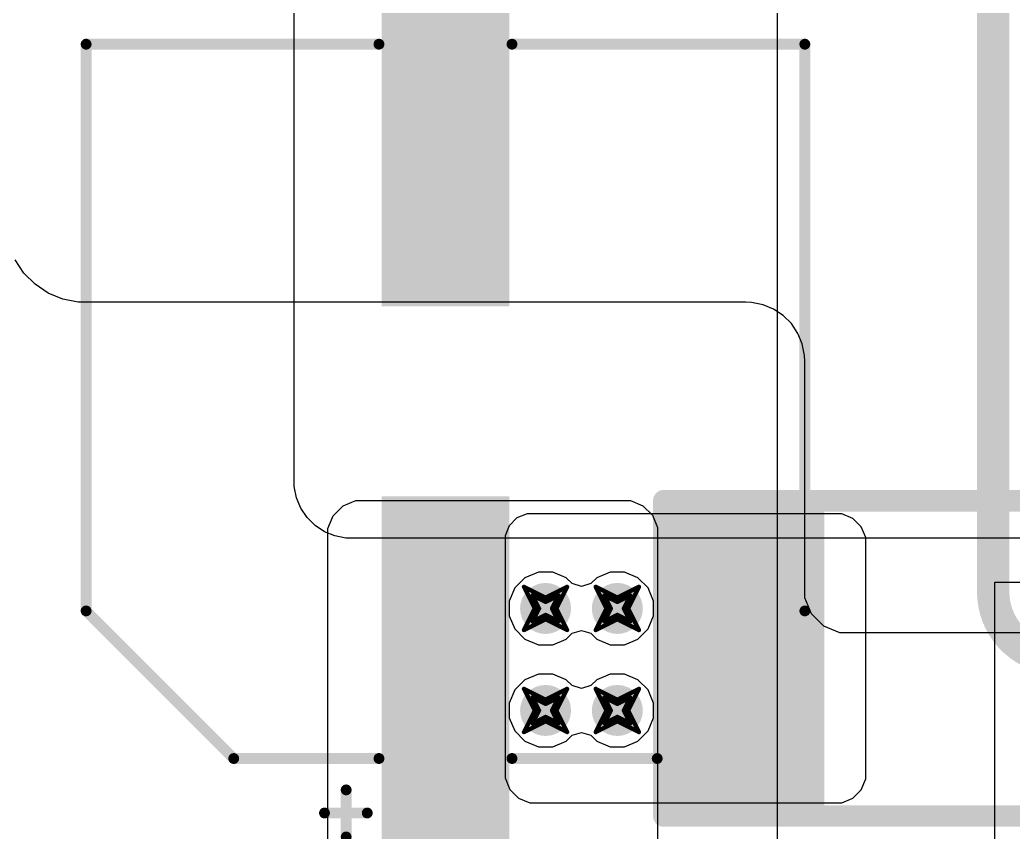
# Model space of a CAD drawing. Header units: inches. Extents: x -2 to 5376, y -4 to 5426.
# Drawn here: x 97.49 to 109.18, y 9.26 to 18.82 of the extents above; entities that cross this region are included whole.
import ezdxf

# ---------------------------------------------------------------- set-up
doc = ezdxf.new("R2010")
doc.units = ezdxf.units.IN
for name, color, linetype in [('Bottom Layer', 5, 'Continuous'), ('Bottom Overlay', 54, 'Continuous'), ('Bottom Paste', 16, 'Continuous'), ('Bottom Solder', 6, 'Continuous'), ('Drill Drawing', 1, 'Continuous'), ('Layer 1', 16, 'Continuous'), ('Layer 2', 76, 'Continuous'), ('Top Layer', 1, 'Continuous'), ('Top Overlay', 2, 'Continuous'), ('Top Paste', 8, 'Continuous'), ('Top Solder', 216, 'Continuous'), ('Via Holes', 16, 'Continuous')]:
    doc.layers.add(name, color=color, linetype=linetype)

# ---------------------------------------------------------------- blocks, each defined once
blk = doc.blocks.new('UD2C100M0810_129')
at = {"layer": 'Top Layer'}
for points in [[(-5.367, 0.7), (-1.167, 0.7), (-1.167, -0.7), (-5.367, -0.7)], [(1.167, 0.7), (5.367, 0.7), (5.367, -0.7), (1.167, -0.7)]]:
    blk.add_hatch(color=1, dxfattribs=at).paths.add_polyline_path(points)
at = {"layer": 'Top Paste'}
for points in [[(-5.367, 0.7), (-1.167, 0.7), (-1.167, -0.7), (-5.367, -0.7)], [(1.167, 0.7), (5.367, 0.7), (5.367, -0.7), (1.167, -0.7)]]:
    blk.add_hatch(color=8, dxfattribs=at).paths.add_polyline_path(points)
at = {"layer": 'Top Solder'}
for points in [[(-5.418, 0.751), (-1.116, 0.751), (-1.116, -0.751), (-5.418, -0.751)], [(1.116, 0.751), (5.418, 0.751), (5.418, -0.751), (1.116, -0.751)]]:
    blk.add_hatch(color=216, dxfattribs=at).paths.add_polyline_path(points)
at = {"layer": 'Top Overlay'}
for points in [[(-2.465, 4.226, 0.127, 0.127, 0), (-4.201, 2.49, 0.127, 0.127, 0)], [(-2.465, 4.226, 0.127, 0.127, 0), (4.201, 4.226, 0.127, 0.127, 0)], [(4.201, 4.226, 0.127, 0.127, 0), (4.201, 0.782, 0.127, 0.127, 0)], [(-4.201, 2.49, 0.127, 0.127, 0), (-4.201, 0.782, 0.127, 0.127, 0)], [(-4.842, 1.423, 0.127, 0.127, 0), (-4.842, 0.92, 0.127, 0.127, 0)], [(-5.123, 1.168, 0.127, 0.127, 0), (-4.57, 1.168, 0.127, 0.127, 0)], [(-4.201, -0.782, 0.127, 0.127, 0), (-4.201, -2.49, 0.127, 0.127, 0)], [(4.201, -0.782, 0.127, 0.127, 0), (4.201, -4.226, 0.127, 0.127, 0)], [(-4.201, -2.49, 0.127, 0.127, 0), (-2.465, -4.226, 0.127, 0.127, 0)], [(-2.465, -4.226, 0.127, 0.127, 0), (4.201, -4.226, 0.127, 0.127, 0)]]:
    blk.add_lwpolyline(points, format="xyseb", dxfattribs=at)
for points in [[(-2.497, 4.226, 0.0635, 0.0635, 1), (-2.433, 4.226, 0.0635, 0.0635, 1)], [(-2.497, 4.226, 0.0635, 0.0635, 1), (-2.433, 4.226, 0.0635, 0.0635, 1)], [(4.169, 4.226, 0.0635, 0.0635, 1), (4.233, 4.226, 0.0635, 0.0635, 1)], [(4.169, 4.226, 0.0635, 0.0635, 1), (4.233, 4.226, 0.0635, 0.0635, 1)], [(-4.233, 2.49, 0.0635, 0.0635, 1), (-4.169, 2.49, 0.0635, 0.0635, 1)], [(-4.233, 2.49, 0.0635, 0.0635, 1), (-4.169, 2.49, 0.0635, 0.0635, 1)], [(-4.874, 1.423, 0.0635, 0.0635, 1), (-4.81, 1.423, 0.0635, 0.0635, 1)], [(-5.155, 1.168, 0.0635, 0.0635, 1), (-5.092, 1.168, 0.0635, 0.0635, 1)], [(-4.602, 1.168, 0.0635, 0.0635, 1), (-4.538, 1.168, 0.0635, 0.0635, 1)], [(-4.874, 0.92, 0.0635, 0.0635, 1), (-4.81, 0.92, 0.0635, 0.0635, 1)], [(-4.233, 0.782, 0.0635, 0.0635, 1), (-4.169, 0.782, 0.0635, 0.0635, 1)], [(4.169, 0.782, 0.0635, 0.0635, 1), (4.233, 0.782, 0.0635, 0.0635, 1)], [(-4.233, -0.782, 0.0635, 0.0635, 1), (-4.169, -0.782, 0.0635, 0.0635, 1)], [(4.169, -0.782, 0.0635, 0.0635, 1), (4.233, -0.782, 0.0635, 0.0635, 1)], [(-4.233, -2.49, 0.0635, 0.0635, 1), (-4.169, -2.49, 0.0635, 0.0635, 1)], [(-4.233, -2.49, 0.0635, 0.0635, 1), (-4.169, -2.49, 0.0635, 0.0635, 1)], [(-2.497, -4.226, 0.0635, 0.0635, 1), (-2.433, -4.226, 0.0635, 0.0635, 1)], [(-2.497, -4.226, 0.0635, 0.0635, 1), (-2.433, -4.226, 0.0635, 0.0635, 1)], [(4.169, -4.226, 0.0635, 0.0635, 1), (4.233, -4.226, 0.0635, 0.0635, 1)], [(4.169, -4.226, 0.0635, 0.0635, 1), (4.233, -4.226, 0.0635, 0.0635, 1)]]:
    blk.add_lwpolyline(points, format="xyseb", close=True, dxfattribs=at)
blk = doc.blocks.new('RES_2512_B_155')
at = {"layer": 'Bottom Layer'}
for points in [[(-4.05, 1.7), (-2.45, 1.7), (-2.45, -1.7), (-4.05, -1.7)], [(2.45, 1.7), (4.05, 1.7), (4.05, -1.7), (2.45, -1.7)]]:
    blk.add_hatch(color=5, dxfattribs=at).paths.add_polyline_path(points)
at = {"layer": 'Bottom Paste'}
for points in [[(-4.05, 1.7), (-2.45, 1.7), (-2.45, -1.7), (-4.05, -1.7)], [(2.45, 1.7), (4.05, 1.7), (4.05, -1.7), (2.45, -1.7)]]:
    blk.add_hatch(color=16, dxfattribs=at).paths.add_polyline_path(points)
at = {"layer": 'Bottom Solder'}
for points in [[(-4.152, 1.802), (-2.348, 1.802), (-2.348, -1.802), (-4.152, -1.802)], [(2.348, 1.802), (4.152, 1.802), (4.152, -1.802), (2.348, -1.802)]]:
    blk.add_hatch(color=6, dxfattribs=at).paths.add_polyline_path(points)
at = {"layer": 'Bottom Overlay'}
for points in [[(4.237, 1.854, 0.254, 0.254, 0), (-4.242, 1.854, 0.254, 0.254, 0)], [(-4.242, 1.854, 0.254, 0.254, 0), (-4.242, -1.854, 0.254, 0.254, 0)], [(4.237, 1.854, 0.254, 0.254, 0), (4.237, -1.854, 0.254, 0.254, 0)], [(4.237, -1.854, 0.254, 0.254, 0), (-4.242, -1.854, 0.254, 0.254, 0)]]:
    blk.add_lwpolyline(points, format="xyseb", dxfattribs=at)
for points in [[(-4.305, 1.854, 0.127, 0.127, 1), (-4.178, 1.854, 0.127, 0.127, 1)], [(-4.305, 1.854, 0.127, 0.127, 1), (-4.178, 1.854, 0.127, 0.127, 1)], [(4.173, 1.854, 0.127, 0.127, 1), (4.3, 1.854, 0.127, 0.127, 1)], [(4.173, 1.854, 0.127, 0.127, 1), (4.3, 1.854, 0.127, 0.127, 1)], [(-4.305, -1.854, 0.127, 0.127, 1), (-4.178, -1.854, 0.127, 0.127, 1)], [(-4.305, -1.854, 0.127, 0.127, 1), (-4.178, -1.854, 0.127, 0.127, 1)], [(4.173, -1.854, 0.127, 0.127, 1), (4.3, -1.854, 0.127, 0.127, 1)], [(4.173, -1.854, 0.127, 0.127, 1), (4.3, -1.854, 0.127, 0.127, 1)]]:
    blk.add_lwpolyline(points, format="xyseb", close=True, dxfattribs=at)

msp = doc.modelspace()

# ---------------------------------------------------------------- hatches: boundary and pattern name
at = {"layer": 'Bottom Layer'}
h = msp.add_hatch(color=5, dxfattribs=at)
edge = h.paths.add_edge_path()
edge.add_arc((103.677, 11.893), 0.3, 0, 360)
h = msp.add_hatch(color=5, dxfattribs=at)
edge = h.paths.add_edge_path()
edge.add_arc((104.521, 11.893), 0.3, 0, 360)
h = msp.add_hatch(color=5, dxfattribs=at)
edge = h.paths.add_edge_path()
edge.add_arc((103.677, 10.693), 0.3, 0, 360)
h = msp.add_hatch(color=5, dxfattribs=at)
edge = h.paths.add_edge_path()
edge.add_arc((104.521, 10.693), 0.3, 0, 360)
at = {"layer": 'Layer 1'}
h = msp.add_hatch(color=16, dxfattribs=at)
edge = h.paths.add_edge_path()
edge.add_arc((103.677, 11.893), 0.3, 0, 360)
h = msp.add_hatch(color=16, dxfattribs=at)
edge = h.paths.add_edge_path()
edge.add_arc((104.521, 11.893), 0.3, 0, 360)
h = msp.add_hatch(color=16, dxfattribs=at)
edge = h.paths.add_edge_path()
edge.add_arc((103.677, 10.693), 0.3, 0, 360)
h = msp.add_hatch(color=16, dxfattribs=at)
edge = h.paths.add_edge_path()
edge.add_arc((104.521, 10.693), 0.3, 0, 360)
at = {"layer": 'Layer 2'}
h = msp.add_hatch(color=76, dxfattribs=at)
edge = h.paths.add_edge_path()
edge.add_arc((103.677, 11.893), 0.3, 0, 360)
h = msp.add_hatch(color=76, dxfattribs=at)
edge = h.paths.add_edge_path()
edge.add_arc((104.521, 11.893), 0.3, 0, 360)
h = msp.add_hatch(color=76, dxfattribs=at)
edge = h.paths.add_edge_path()
edge.add_arc((103.677, 10.693), 0.3, 0, 360)
h = msp.add_hatch(color=76, dxfattribs=at)
edge = h.paths.add_edge_path()
edge.add_arc((104.521, 10.693), 0.3, 0, 360)
at = {"layer": 'Top Layer'}
h = msp.add_hatch(color=1, dxfattribs=at)
edge = h.paths.add_edge_path()
edge.add_arc((103.677, 11.893), 0.3, 0, 360)
h = msp.add_hatch(color=1, dxfattribs=at)
edge = h.paths.add_edge_path()
edge.add_arc((104.521, 11.893), 0.3, 0, 360)
h = msp.add_hatch(color=1, dxfattribs=at)
edge = h.paths.add_edge_path()
edge.add_arc((103.677, 10.693), 0.3, 0, 360)
h = msp.add_hatch(color=1, dxfattribs=at)
edge = h.paths.add_edge_path()
edge.add_arc((104.521, 10.693), 0.3, 0, 360)
at = {"layer": 'Via Holes'}
h = msp.add_hatch(color=7, dxfattribs=at)
edge = h.paths.add_edge_path()
edge.add_arc((103.677, 11.893), 0.15, 0, 360)
h = msp.add_hatch(color=7, dxfattribs=at)
edge = h.paths.add_edge_path()
edge.add_arc((104.521, 11.893), 0.15, 0, 360)
h = msp.add_hatch(color=7, dxfattribs=at)
edge = h.paths.add_edge_path()
edge.add_arc((103.677, 10.693), 0.15, 0, 360)
h = msp.add_hatch(color=7, dxfattribs=at)
edge = h.paths.add_edge_path()
edge.add_arc((104.521, 10.693), 0.15, 0, 360)

# ---------------------------------------------------------------- linework, layer by layer
at = {"layer": 'Bottom Layer'}
for p, q in [((103.459, 13.006), (103.34, 12.957)), ((103.523, 13.006), (103.459, 13.006)), ((107.093, 13.006), (103.523, 13.006)), ((107.093, 13.006), (107.093, 13.006)), ((107.162, 13.006), (107.093, 13.006)), ((107.291, 12.953), (107.162, 13.006)), ((103.249, 12.866), (103.2, 12.747)), ((103.34, 12.957), (103.249, 12.866)), ((107.389, 12.855), (107.291, 12.953)), ((107.442, 12.727), (107.389, 12.855)), ((103.2, 12.747), (103.2, 12.683)), ((103.2, 12.683), (103.2, 12.683)), ((103.2, 12.683), (103.2, 9.972)), ((107.442, 12.657), (107.442, 12.727)), ((107.442, 9.957), (107.442, 12.657)), ((103.2, 9.972), (103.2, 9.899)), ((107.442, 9.887), (107.442, 9.957)), ((107.442, 9.957), (107.442, 9.957)), ((103.2, 9.899), (103.256, 9.765)), ((107.389, 9.758), (107.442, 9.887)), ((103.256, 9.765), (103.358, 9.662)), ((107.29, 9.66), (107.389, 9.758)), ((103.358, 9.662), (103.493, 9.606)), ((103.493, 9.606), (103.565, 9.606)), ((103.565, 9.606), (103.565, 9.606)), ((103.565, 9.606), (107.092, 9.606)), ((107.092, 9.606), (107.161, 9.606)), ((107.161, 9.606), (107.29, 9.66))]:
    msp.add_line(p, q, dxfattribs=at)
for points in [[(108.941, 12.087, 0.381, 0.381, 0), (108.941, 27.895, 0.381, 0.381, 0)], [(109.722, 11.306, 0.381, 0.381, -0.414214), (108.941, 12.087, 0.381, 0.381, 0)]]:
    msp.add_lwpolyline(points, format="xyseb", dxfattribs=at)
msp.add_lwpolyline([(108.845, 12.087, 0.191, 0.191, 1), (109.036, 12.087, 0.191, 0.191, 1)], format="xyseb", close=True, dxfattribs=at)
msp.add_lwpolyline([(108.845, 12.087, 0.191, 0.191, 1), (109.036, 12.087, 0.191, 0.191, 1)], format="xyseb", close=True, dxfattribs=at)
at = {"layer": 'Drill Drawing'}
for points in [[(103.423, 12.147, 0.0508, 0.0508, 0), (103.677, 12.02, 0.0508, 0.0508, 0)], [(103.423, 12.147, 0.0508, 0.0508, 0), (103.55, 11.893, 0.0508, 0.0508, 0)], [(103.677, 12.02, 0.0508, 0.0508, 0), (103.931, 12.147, 0.0508, 0.0508, 0)], [(103.804, 11.893, 0.0508, 0.0508, 0), (103.931, 12.147, 0.0508, 0.0508, 0)], [(104.267, 12.147, 0.0508, 0.0508, 0), (104.521, 12.02, 0.0508, 0.0508, 0)], [(104.267, 12.147, 0.0508, 0.0508, 0), (104.394, 11.893, 0.0508, 0.0508, 0)], [(104.521, 12.02, 0.0508, 0.0508, 0), (104.775, 12.147, 0.0508, 0.0508, 0)], [(104.648, 11.893, 0.0508, 0.0508, 0), (104.775, 12.147, 0.0508, 0.0508, 0)], [(103.524, 12.046, 0.0508, 0.0508, 0), (103.677, 11.97, 0.0508, 0.0508, 0)], [(103.524, 12.046, 0.0508, 0.0508, 0), (103.6, 11.893, 0.0508, 0.0508, 0)], [(103.677, 11.97, 0.0508, 0.0508, 0), (103.829, 12.046, 0.0508, 0.0508, 0)], [(103.753, 11.893, 0.0508, 0.0508, 0), (103.829, 12.046, 0.0508, 0.0508, 0)], [(104.369, 12.046, 0.0508, 0.0508, 0), (104.521, 11.97, 0.0508, 0.0508, 0)], [(104.369, 12.046, 0.0508, 0.0508, 0), (104.445, 11.893, 0.0508, 0.0508, 0)], [(104.521, 11.97, 0.0508, 0.0508, 0), (104.673, 12.046, 0.0508, 0.0508, 0)], [(104.597, 11.893, 0.0508, 0.0508, 0), (104.673, 12.046, 0.0508, 0.0508, 0)], [(103.423, 11.639, 0.0508, 0.0508, 0), (103.55, 11.893, 0.0508, 0.0508, 0)], [(103.524, 11.741, 0.0508, 0.0508, 0), (103.6, 11.893, 0.0508, 0.0508, 0)], [(103.753, 11.893, 0.0508, 0.0508, 0), (103.829, 11.741, 0.0508, 0.0508, 0)], [(103.804, 11.893, 0.0508, 0.0508, 0), (103.931, 11.639, 0.0508, 0.0508, 0)], [(104.267, 11.639, 0.0508, 0.0508, 0), (104.394, 11.893, 0.0508, 0.0508, 0)], [(104.369, 11.741, 0.0508, 0.0508, 0), (104.445, 11.893, 0.0508, 0.0508, 0)], [(104.597, 11.893, 0.0508, 0.0508, 0), (104.673, 11.741, 0.0508, 0.0508, 0)], [(104.648, 11.893, 0.0508, 0.0508, 0), (104.775, 11.639, 0.0508, 0.0508, 0)], [(103.524, 11.741, 0.0508, 0.0508, 0), (103.677, 11.817, 0.0508, 0.0508, 0)], [(103.677, 11.817, 0.0508, 0.0508, 0), (103.829, 11.741, 0.0508, 0.0508, 0)], [(104.369, 11.741, 0.0508, 0.0508, 0), (104.521, 11.817, 0.0508, 0.0508, 0)], [(104.521, 11.817, 0.0508, 0.0508, 0), (104.673, 11.741, 0.0508, 0.0508, 0)], [(103.423, 11.639, 0.0508, 0.0508, 0), (103.677, 11.766, 0.0508, 0.0508, 0)], [(103.677, 11.766, 0.0508, 0.0508, 0), (103.931, 11.639, 0.0508, 0.0508, 0)], [(104.267, 11.639, 0.0508, 0.0508, 0), (104.521, 11.766, 0.0508, 0.0508, 0)], [(104.521, 11.766, 0.0508, 0.0508, 0), (104.775, 11.639, 0.0508, 0.0508, 0)], [(103.423, 10.947, 0.0508, 0.0508, 0), (103.677, 10.82, 0.0508, 0.0508, 0)], [(103.423, 10.947, 0.0508, 0.0508, 0), (103.55, 10.693, 0.0508, 0.0508, 0)], [(103.524, 10.846, 0.0508, 0.0508, 0), (103.677, 10.77, 0.0508, 0.0508, 0)], [(103.524, 10.846, 0.0508, 0.0508, 0), (103.6, 10.693, 0.0508, 0.0508, 0)], [(103.677, 10.82, 0.0508, 0.0508, 0), (103.931, 10.947, 0.0508, 0.0508, 0)], [(103.677, 10.77, 0.0508, 0.0508, 0), (103.829, 10.846, 0.0508, 0.0508, 0)], [(103.753, 10.693, 0.0508, 0.0508, 0), (103.829, 10.846, 0.0508, 0.0508, 0)], [(103.804, 10.693, 0.0508, 0.0508, 0), (103.931, 10.947, 0.0508, 0.0508, 0)], [(104.267, 10.947, 0.0508, 0.0508, 0), (104.521, 10.82, 0.0508, 0.0508, 0)], [(104.267, 10.947, 0.0508, 0.0508, 0), (104.394, 10.693, 0.0508, 0.0508, 0)], [(104.369, 10.846, 0.0508, 0.0508, 0), (104.521, 10.77, 0.0508, 0.0508, 0)], [(104.369, 10.846, 0.0508, 0.0508, 0), (104.445, 10.693, 0.0508, 0.0508, 0)], [(104.521, 10.82, 0.0508, 0.0508, 0), (104.775, 10.947, 0.0508, 0.0508, 0)], [(104.521, 10.77, 0.0508, 0.0508, 0), (104.673, 10.846, 0.0508, 0.0508, 0)], [(104.597, 10.693, 0.0508, 0.0508, 0), (104.673, 10.846, 0.0508, 0.0508, 0)], [(104.648, 10.693, 0.0508, 0.0508, 0), (104.775, 10.947, 0.0508, 0.0508, 0)], [(103.423, 10.439, 0.0508, 0.0508, 0), (103.55, 10.693, 0.0508, 0.0508, 0)], [(103.524, 10.541, 0.0508, 0.0508, 0), (103.6, 10.693, 0.0508, 0.0508, 0)], [(103.524, 10.541, 0.0508, 0.0508, 0), (103.677, 10.617, 0.0508, 0.0508, 0)], [(103.677, 10.617, 0.0508, 0.0508, 0), (103.829, 10.541, 0.0508, 0.0508, 0)], [(103.753, 10.693, 0.0508, 0.0508, 0), (103.829, 10.541, 0.0508, 0.0508, 0)], [(103.804, 10.693, 0.0508, 0.0508, 0), (103.931, 10.439, 0.0508, 0.0508, 0)], [(104.267, 10.439, 0.0508, 0.0508, 0), (104.394, 10.693, 0.0508, 0.0508, 0)], [(104.369, 10.541, 0.0508, 0.0508, 0), (104.445, 10.693, 0.0508, 0.0508, 0)], [(104.369, 10.541, 0.0508, 0.0508, 0), (104.521, 10.617, 0.0508, 0.0508, 0)], [(104.521, 10.617, 0.0508, 0.0508, 0), (104.673, 10.541, 0.0508, 0.0508, 0)], [(104.597, 10.693, 0.0508, 0.0508, 0), (104.673, 10.541, 0.0508, 0.0508, 0)], [(104.648, 10.693, 0.0508, 0.0508, 0), (104.775, 10.439, 0.0508, 0.0508, 0)], [(103.423, 10.439, 0.0508, 0.0508, 0), (103.677, 10.566, 0.0508, 0.0508, 0)], [(103.677, 10.566, 0.0508, 0.0508, 0), (103.931, 10.439, 0.0508, 0.0508, 0)], [(104.267, 10.439, 0.0508, 0.0508, 0), (104.521, 10.566, 0.0508, 0.0508, 0)], [(104.521, 10.566, 0.0508, 0.0508, 0), (104.775, 10.439, 0.0508, 0.0508, 0)]]:
    msp.add_lwpolyline(points, format="xyseb", dxfattribs=at)
for points in [[(103.41, 12.147, 0.0254, 0.0254, 1), (103.435, 12.147, 0.0254, 0.0254, 1)], [(103.41, 12.147, 0.0254, 0.0254, 1), (103.435, 12.147, 0.0254, 0.0254, 1)], [(103.918, 12.147, 0.0254, 0.0254, 1), (103.943, 12.147, 0.0254, 0.0254, 1)], [(103.918, 12.147, 0.0254, 0.0254, 1), (103.943, 12.147, 0.0254, 0.0254, 1)], [(104.254, 12.147, 0.0254, 0.0254, 1), (104.28, 12.147, 0.0254, 0.0254, 1)], [(104.254, 12.147, 0.0254, 0.0254, 1), (104.28, 12.147, 0.0254, 0.0254, 1)], [(104.762, 12.147, 0.0254, 0.0254, 1), (104.788, 12.147, 0.0254, 0.0254, 1)], [(104.762, 12.147, 0.0254, 0.0254, 1), (104.788, 12.147, 0.0254, 0.0254, 1)], [(103.511, 12.046, 0.0254, 0.0254, 1), (103.537, 12.046, 0.0254, 0.0254, 1)], [(103.511, 12.046, 0.0254, 0.0254, 1), (103.537, 12.046, 0.0254, 0.0254, 1)], [(103.664, 12.02, 0.0254, 0.0254, 1), (103.689, 12.02, 0.0254, 0.0254, 1)], [(103.664, 12.02, 0.0254, 0.0254, 1), (103.689, 12.02, 0.0254, 0.0254, 1)], [(103.816, 12.046, 0.0254, 0.0254, 1), (103.842, 12.046, 0.0254, 0.0254, 1)], [(103.816, 12.046, 0.0254, 0.0254, 1), (103.842, 12.046, 0.0254, 0.0254, 1)], [(104.356, 12.046, 0.0254, 0.0254, 1), (104.381, 12.046, 0.0254, 0.0254, 1)], [(104.356, 12.046, 0.0254, 0.0254, 1), (104.381, 12.046, 0.0254, 0.0254, 1)], [(104.508, 12.02, 0.0254, 0.0254, 1), (104.534, 12.02, 0.0254, 0.0254, 1)], [(104.508, 12.02, 0.0254, 0.0254, 1), (104.534, 12.02, 0.0254, 0.0254, 1)], [(104.661, 12.046, 0.0254, 0.0254, 1), (104.686, 12.046, 0.0254, 0.0254, 1)], [(104.661, 12.046, 0.0254, 0.0254, 1), (104.686, 12.046, 0.0254, 0.0254, 1)], [(103.537, 11.893, 0.0254, 0.0254, 1), (103.562, 11.893, 0.0254, 0.0254, 1)], [(103.537, 11.893, 0.0254, 0.0254, 1), (103.562, 11.893, 0.0254, 0.0254, 1)], [(103.588, 11.893, 0.0254, 0.0254, 1), (103.613, 11.893, 0.0254, 0.0254, 1)], [(103.588, 11.893, 0.0254, 0.0254, 1), (103.613, 11.893, 0.0254, 0.0254, 1)], [(103.664, 11.97, 0.0254, 0.0254, 1), (103.689, 11.97, 0.0254, 0.0254, 1)], [(103.664, 11.97, 0.0254, 0.0254, 1), (103.689, 11.97, 0.0254, 0.0254, 1)], [(103.74, 11.893, 0.0254, 0.0254, 1), (103.765, 11.893, 0.0254, 0.0254, 1)], [(103.74, 11.893, 0.0254, 0.0254, 1), (103.765, 11.893, 0.0254, 0.0254, 1)], [(103.791, 11.893, 0.0254, 0.0254, 1), (103.816, 11.893, 0.0254, 0.0254, 1)], [(103.791, 11.893, 0.0254, 0.0254, 1), (103.816, 11.893, 0.0254, 0.0254, 1)], [(104.381, 11.893, 0.0254, 0.0254, 1), (104.407, 11.893, 0.0254, 0.0254, 1)], [(104.381, 11.893, 0.0254, 0.0254, 1), (104.407, 11.893, 0.0254, 0.0254, 1)], [(104.432, 11.893, 0.0254, 0.0254, 1), (104.457, 11.893, 0.0254, 0.0254, 1)], [(104.432, 11.893, 0.0254, 0.0254, 1), (104.457, 11.893, 0.0254, 0.0254, 1)], [(104.508, 11.97, 0.0254, 0.0254, 1), (104.534, 11.97, 0.0254, 0.0254, 1)], [(104.508, 11.97, 0.0254, 0.0254, 1), (104.534, 11.97, 0.0254, 0.0254, 1)], [(104.585, 11.893, 0.0254, 0.0254, 1), (104.61, 11.893, 0.0254, 0.0254, 1)], [(104.585, 11.893, 0.0254, 0.0254, 1), (104.61, 11.893, 0.0254, 0.0254, 1)], [(104.635, 11.893, 0.0254, 0.0254, 1), (104.661, 11.893, 0.0254, 0.0254, 1)], [(104.635, 11.893, 0.0254, 0.0254, 1), (104.661, 11.893, 0.0254, 0.0254, 1)], [(103.664, 11.817, 0.0254, 0.0254, 1), (103.689, 11.817, 0.0254, 0.0254, 1)], [(103.664, 11.817, 0.0254, 0.0254, 1), (103.689, 11.817, 0.0254, 0.0254, 1)], [(104.508, 11.817, 0.0254, 0.0254, 1), (104.534, 11.817, 0.0254, 0.0254, 1)], [(104.508, 11.817, 0.0254, 0.0254, 1), (104.534, 11.817, 0.0254, 0.0254, 1)], [(103.511, 11.741, 0.0254, 0.0254, 1), (103.537, 11.741, 0.0254, 0.0254, 1)], [(103.511, 11.741, 0.0254, 0.0254, 1), (103.537, 11.741, 0.0254, 0.0254, 1)], [(103.664, 11.766, 0.0254, 0.0254, 1), (103.689, 11.766, 0.0254, 0.0254, 1)], [(103.664, 11.766, 0.0254, 0.0254, 1), (103.689, 11.766, 0.0254, 0.0254, 1)], [(103.816, 11.741, 0.0254, 0.0254, 1), (103.842, 11.741, 0.0254, 0.0254, 1)], [(103.816, 11.741, 0.0254, 0.0254, 1), (103.842, 11.741, 0.0254, 0.0254, 1)], [(104.356, 11.741, 0.0254, 0.0254, 1), (104.381, 11.741, 0.0254, 0.0254, 1)], [(104.356, 11.741, 0.0254, 0.0254, 1), (104.381, 11.741, 0.0254, 0.0254, 1)], [(104.508, 11.766, 0.0254, 0.0254, 1), (104.534, 11.766, 0.0254, 0.0254, 1)], [(104.508, 11.766, 0.0254, 0.0254, 1), (104.534, 11.766, 0.0254, 0.0254, 1)], [(104.661, 11.741, 0.0254, 0.0254, 1), (104.686, 11.741, 0.0254, 0.0254, 1)], [(104.661, 11.741, 0.0254, 0.0254, 1), (104.686, 11.741, 0.0254, 0.0254, 1)], [(103.41, 11.639, 0.0254, 0.0254, 1), (103.435, 11.639, 0.0254, 0.0254, 1)], [(103.41, 11.639, 0.0254, 0.0254, 1), (103.435, 11.639, 0.0254, 0.0254, 1)], [(103.918, 11.639, 0.0254, 0.0254, 1), (103.943, 11.639, 0.0254, 0.0254, 1)], [(103.918, 11.639, 0.0254, 0.0254, 1), (103.943, 11.639, 0.0254, 0.0254, 1)], [(104.254, 11.639, 0.0254, 0.0254, 1), (104.28, 11.639, 0.0254, 0.0254, 1)], [(104.254, 11.639, 0.0254, 0.0254, 1), (104.28, 11.639, 0.0254, 0.0254, 1)], [(104.762, 11.639, 0.0254, 0.0254, 1), (104.788, 11.639, 0.0254, 0.0254, 1)], [(104.762, 11.639, 0.0254, 0.0254, 1), (104.788, 11.639, 0.0254, 0.0254, 1)], [(103.41, 10.947, 0.0254, 0.0254, 1), (103.435, 10.947, 0.0254, 0.0254, 1)], [(103.41, 10.947, 0.0254, 0.0254, 1), (103.435, 10.947, 0.0254, 0.0254, 1)], [(103.511, 10.846, 0.0254, 0.0254, 1), (103.537, 10.846, 0.0254, 0.0254, 1)], [(103.511, 10.846, 0.0254, 0.0254, 1), (103.537, 10.846, 0.0254, 0.0254, 1)], [(103.816, 10.846, 0.0254, 0.0254, 1), (103.842, 10.846, 0.0254, 0.0254, 1)], [(103.816, 10.846, 0.0254, 0.0254, 1), (103.842, 10.846, 0.0254, 0.0254, 1)], [(103.918, 10.947, 0.0254, 0.0254, 1), (103.943, 10.947, 0.0254, 0.0254, 1)], [(103.918, 10.947, 0.0254, 0.0254, 1), (103.943, 10.947, 0.0254, 0.0254, 1)], [(104.254, 10.947, 0.0254, 0.0254, 1), (104.28, 10.947, 0.0254, 0.0254, 1)], [(104.254, 10.947, 0.0254, 0.0254, 1), (104.28, 10.947, 0.0254, 0.0254, 1)], [(104.356, 10.846, 0.0254, 0.0254, 1), (104.381, 10.846, 0.0254, 0.0254, 1)], [(104.356, 10.846, 0.0254, 0.0254, 1), (104.381, 10.846, 0.0254, 0.0254, 1)], [(104.661, 10.846, 0.0254, 0.0254, 1), (104.686, 10.846, 0.0254, 0.0254, 1)], [(104.661, 10.846, 0.0254, 0.0254, 1), (104.686, 10.846, 0.0254, 0.0254, 1)], [(104.762, 10.947, 0.0254, 0.0254, 1), (104.788, 10.947, 0.0254, 0.0254, 1)], [(104.762, 10.947, 0.0254, 0.0254, 1), (104.788, 10.947, 0.0254, 0.0254, 1)], [(103.664, 10.82, 0.0254, 0.0254, 1), (103.689, 10.82, 0.0254, 0.0254, 1)], [(103.664, 10.82, 0.0254, 0.0254, 1), (103.689, 10.82, 0.0254, 0.0254, 1)], [(103.664, 10.77, 0.0254, 0.0254, 1), (103.689, 10.77, 0.0254, 0.0254, 1)], [(103.664, 10.77, 0.0254, 0.0254, 1), (103.689, 10.77, 0.0254, 0.0254, 1)], [(104.508, 10.82, 0.0254, 0.0254, 1), (104.534, 10.82, 0.0254, 0.0254, 1)], [(104.508, 10.82, 0.0254, 0.0254, 1), (104.534, 10.82, 0.0254, 0.0254, 1)], [(104.508, 10.77, 0.0254, 0.0254, 1), (104.534, 10.77, 0.0254, 0.0254, 1)], [(104.508, 10.77, 0.0254, 0.0254, 1), (104.534, 10.77, 0.0254, 0.0254, 1)], [(103.537, 10.693, 0.0254, 0.0254, 1), (103.562, 10.693, 0.0254, 0.0254, 1)], [(103.537, 10.693, 0.0254, 0.0254, 1), (103.562, 10.693, 0.0254, 0.0254, 1)], [(103.588, 10.693, 0.0254, 0.0254, 1), (103.613, 10.693, 0.0254, 0.0254, 1)], [(103.588, 10.693, 0.0254, 0.0254, 1), (103.613, 10.693, 0.0254, 0.0254, 1)], [(103.664, 10.617, 0.0254, 0.0254, 1), (103.689, 10.617, 0.0254, 0.0254, 1)], [(103.664, 10.617, 0.0254, 0.0254, 1), (103.689, 10.617, 0.0254, 0.0254, 1)], [(103.74, 10.693, 0.0254, 0.0254, 1), (103.765, 10.693, 0.0254, 0.0254, 1)], [(103.74, 10.693, 0.0254, 0.0254, 1), (103.765, 10.693, 0.0254, 0.0254, 1)], [(103.791, 10.693, 0.0254, 0.0254, 1), (103.816, 10.693, 0.0254, 0.0254, 1)], [(103.791, 10.693, 0.0254, 0.0254, 1), (103.816, 10.693, 0.0254, 0.0254, 1)], [(104.381, 10.693, 0.0254, 0.0254, 1), (104.407, 10.693, 0.0254, 0.0254, 1)], [(104.381, 10.693, 0.0254, 0.0254, 1), (104.407, 10.693, 0.0254, 0.0254, 1)], [(104.432, 10.693, 0.0254, 0.0254, 1), (104.457, 10.693, 0.0254, 0.0254, 1)], [(104.432, 10.693, 0.0254, 0.0254, 1), (104.457, 10.693, 0.0254, 0.0254, 1)], [(104.508, 10.617, 0.0254, 0.0254, 1), (104.534, 10.617, 0.0254, 0.0254, 1)], [(104.508, 10.617, 0.0254, 0.0254, 1), (104.534, 10.617, 0.0254, 0.0254, 1)], [(104.585, 10.693, 0.0254, 0.0254, 1), (104.61, 10.693, 0.0254, 0.0254, 1)], [(104.585, 10.693, 0.0254, 0.0254, 1), (104.61, 10.693, 0.0254, 0.0254, 1)], [(104.635, 10.693, 0.0254, 0.0254, 1), (104.661, 10.693, 0.0254, 0.0254, 1)], [(104.635, 10.693, 0.0254, 0.0254, 1), (104.661, 10.693, 0.0254, 0.0254, 1)], [(103.511, 10.541, 0.0254, 0.0254, 1), (103.537, 10.541, 0.0254, 0.0254, 1)], [(103.511, 10.541, 0.0254, 0.0254, 1), (103.537, 10.541, 0.0254, 0.0254, 1)], [(103.664, 10.566, 0.0254, 0.0254, 1), (103.689, 10.566, 0.0254, 0.0254, 1)], [(103.664, 10.566, 0.0254, 0.0254, 1), (103.689, 10.566, 0.0254, 0.0254, 1)], [(103.816, 10.541, 0.0254, 0.0254, 1), (103.842, 10.541, 0.0254, 0.0254, 1)], [(103.816, 10.541, 0.0254, 0.0254, 1), (103.842, 10.541, 0.0254, 0.0254, 1)], [(104.356, 10.541, 0.0254, 0.0254, 1), (104.381, 10.541, 0.0254, 0.0254, 1)], [(104.356, 10.541, 0.0254, 0.0254, 1), (104.381, 10.541, 0.0254, 0.0254, 1)], [(104.508, 10.566, 0.0254, 0.0254, 1), (104.534, 10.566, 0.0254, 0.0254, 1)], [(104.508, 10.566, 0.0254, 0.0254, 1), (104.534, 10.566, 0.0254, 0.0254, 1)], [(104.661, 10.541, 0.0254, 0.0254, 1), (104.686, 10.541, 0.0254, 0.0254, 1)], [(104.661, 10.541, 0.0254, 0.0254, 1), (104.686, 10.541, 0.0254, 0.0254, 1)], [(103.41, 10.439, 0.0254, 0.0254, 1), (103.435, 10.439, 0.0254, 0.0254, 1)], [(103.41, 10.439, 0.0254, 0.0254, 1), (103.435, 10.439, 0.0254, 0.0254, 1)], [(103.918, 10.439, 0.0254, 0.0254, 1), (103.943, 10.439, 0.0254, 0.0254, 1)], [(103.918, 10.439, 0.0254, 0.0254, 1), (103.943, 10.439, 0.0254, 0.0254, 1)], [(104.254, 10.439, 0.0254, 0.0254, 1), (104.28, 10.439, 0.0254, 0.0254, 1)], [(104.254, 10.439, 0.0254, 0.0254, 1), (104.28, 10.439, 0.0254, 0.0254, 1)], [(104.762, 10.439, 0.0254, 0.0254, 1), (104.788, 10.439, 0.0254, 0.0254, 1)], [(104.762, 10.439, 0.0254, 0.0254, 1), (104.788, 10.439, 0.0254, 0.0254, 1)]]:
    msp.add_lwpolyline(points, format="xyseb", close=True, dxfattribs=at)
at = {"layer": 'Layer 1'}
for p, q in [((106.401, 21.799), (106.401, -2.973)), ((103.592, 12.32), (103.435, 12.255)), ((103.762, 12.32), (103.592, 12.32)), ((103.918, 12.255), (103.762, 12.32)), ((104.436, 12.32), (104.279, 12.255)), ((104.606, 12.32), (104.436, 12.32)), ((104.763, 12.255), (104.606, 12.32)), ((103.435, 12.255), (103.315, 12.135)), ((103.988, 12.186), (103.918, 12.255)), ((104.099, 12.153), (103.988, 12.186)), ((104.21, 12.186), (104.099, 12.153)), ((104.279, 12.255), (104.21, 12.186)), ((104.883, 12.135), (104.763, 12.255)), ((103.315, 12.135), (103.25, 11.978)), ((104.948, 11.978), (104.883, 12.135)), ((103.25, 11.978), (103.25, 11.808)), ((104.948, 11.808), (104.948, 11.978)), ((103.25, 11.808), (103.315, 11.652)), ((104.883, 11.652), (104.948, 11.808)), ((103.315, 11.652), (103.435, 11.531)), ((103.918, 11.531), (103.988, 11.601)), ((103.988, 11.601), (104.099, 11.634)), ((104.099, 11.634), (104.21, 11.601)), ((104.21, 11.601), (104.279, 11.531)), ((104.763, 11.531), (104.883, 11.652)), ((103.435, 11.531), (103.592, 11.466)), ((103.592, 11.466), (103.762, 11.466)), ((103.762, 11.466), (103.918, 11.531)), ((104.279, 11.531), (104.436, 11.466)), ((104.436, 11.466), (104.606, 11.466)), ((104.606, 11.466), (104.763, 11.531)), ((103.592, 11.12), (103.435, 11.055)), ((103.762, 11.12), (103.592, 11.12)), ((103.918, 11.055), (103.762, 11.12)), ((104.436, 11.12), (104.279, 11.055)), ((104.606, 11.12), (104.436, 11.12)), ((104.763, 11.055), (104.606, 11.12)), ((103.435, 11.055), (103.315, 10.935)), ((103.988, 10.986), (103.918, 11.055)), ((104.099, 10.953), (103.988, 10.986)), ((104.21, 10.986), (104.099, 10.953)), ((104.279, 11.055), (104.21, 10.986)), ((104.883, 10.935), (104.763, 11.055)), ((103.315, 10.935), (103.25, 10.778)), ((104.948, 10.778), (104.883, 10.935)), ((103.25, 10.778), (103.25, 10.608)), ((104.948, 10.608), (104.948, 10.778)), ((103.25, 10.608), (103.315, 10.452)), ((104.883, 10.452), (104.948, 10.608)), ((103.315, 10.452), (103.435, 10.331)), ((103.918, 10.331), (103.988, 10.401)), ((103.988, 10.401), (104.099, 10.434)), ((104.099, 10.434), (104.21, 10.401)), ((104.21, 10.401), (104.279, 10.331)), ((104.763, 10.331), (104.883, 10.452)), ((103.435, 10.331), (103.592, 10.266)), ((103.762, 10.266), (103.918, 10.331)), ((104.279, 10.331), (104.436, 10.266)), ((104.606, 10.266), (104.763, 10.331)), ((103.592, 10.266), (103.762, 10.266)), ((104.436, 10.266), (104.606, 10.266))]:
    msp.add_line(p, q, dxfattribs=at)
at = {"layer": 'Layer 2'}
for p, q in [((100.722, 13.392), (100.722, 21.706)), ((100.722, 13.326), (100.722, 13.392)), ((100.748, 13.196), (100.722, 13.326)), ((100.799, 13.074), (100.748, 13.196)), ((100.872, 12.964), (100.799, 13.074)), ((100.966, 12.87), (100.872, 12.964)), ((101.076, 12.796), (100.966, 12.87)), ((101.198, 12.746), (101.076, 12.796)), ((101.328, 12.72), (101.198, 12.746)), ((101.394, 12.72), (101.328, 12.72)), ((119.94, 12.72), (101.394, 12.72)), ((108.961, 2.805), (108.961, 12.202)), ((108.961, 12.202), (113.114, 12.202))]:
    msp.add_line(p, q, dxfattribs=at)
at = {"layer": 'Top Layer'}
for p, q in [((97.543, 15.837), (97.44, 15.992)), ((97.674, 15.706), (97.543, 15.837)), ((97.828, 15.603), (97.674, 15.706)), ((97.999, 15.532), (97.828, 15.603)), ((98.181, 15.496), (97.999, 15.532)), ((98.274, 15.496), (98.181, 15.496)), ((106.032, 15.496), (98.274, 15.496)), ((106.1, 15.493), (106.032, 15.496)), ((106.234, 15.466), (106.1, 15.493)), ((106.359, 15.414), (106.234, 15.466)), ((106.472, 15.339), (106.359, 15.414)), ((106.569, 15.243), (106.472, 15.339)), ((106.644, 15.129), (106.569, 15.243)), ((106.696, 15.004), (106.644, 15.129)), ((106.723, 14.87), (106.696, 15.004)), ((106.726, 14.802), (106.723, 14.87)), ((106.726, 12.12), (106.726, 14.802)), ((101.18, 12.984), (101.296, 13.099)), ((101.296, 13.099), (101.447, 13.162)), ((101.447, 13.162), (101.529, 13.162)), ((101.529, 13.162), (101.529, 13.162)), ((101.529, 13.162), (104.598, 13.162)), ((104.598, 13.162), (104.676, 13.162)), ((104.676, 13.162), (104.822, 13.102)), ((104.822, 13.102), (104.933, 12.99)), ((101.117, 12.833), (101.18, 12.984)), ((104.933, 12.99), (104.994, 12.845)), ((101.117, 12.751), (101.117, 12.833)), ((101.117, 6.909), (101.117, 12.751)), ((104.994, 12.845), (104.994, 12.766)), ((104.994, 12.766), (104.994, 12.766)), ((104.994, 12.766), (104.994, 6.997)), ((106.726, 12.018), (106.726, 12.12)), ((106.804, 11.83), (106.726, 12.018)), ((106.948, 11.686), (106.804, 11.83)), ((107.137, 11.608), (106.948, 11.686)), ((107.239, 11.608), (107.137, 11.608)), ((112.954, 11.608), (107.239, 11.608))]:
    msp.add_line(p, q, dxfattribs=at)
msp.add_lwpolyline([(102.5, 7.032, 0.635, 0.635, 0), (102.5, 11.062, 0.635, 0.635, 0)], format="xyseb", dxfattribs=at)
msp.add_lwpolyline([(102.341, 11.062, 0.318, 0.318, 1), (102.659, 11.062, 0.318, 0.318, 1)], format="xyseb", close=True, dxfattribs=at)

# ---------------------------------------------------------------- block references
for name, p, rotation in [('UD2C100M0810_129', (102.5, 14.329), 90), ('RES_2512_B_155', (109.304, 11.306), 180)]:
    msp.add_blockref(name, p, dxfattribs=dict(rotation=rotation))

doc.saveas('drawing.dxf')
